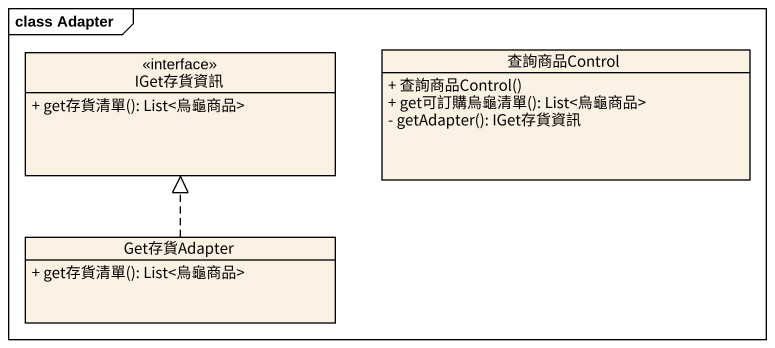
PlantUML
@startuml
mainframe class Adapter
hide circle
hide empty members
skinparam classAttributeIconSize 0
interface IGet存貨資訊 {
  + get存貨清單(): List<烏龜商品>
}
class 查詢商品Control {
  + 查詢商品Control()
  + get可訂購烏龜清單(): List<烏龜商品>
  - getAdapter(): IGet存貨資訊
}
class Get存貨Adapter {
  + get存貨清單(): List<烏龜商品>
}
Get存貨Adapter .up.|> IGet存貨資訊
@enduml
